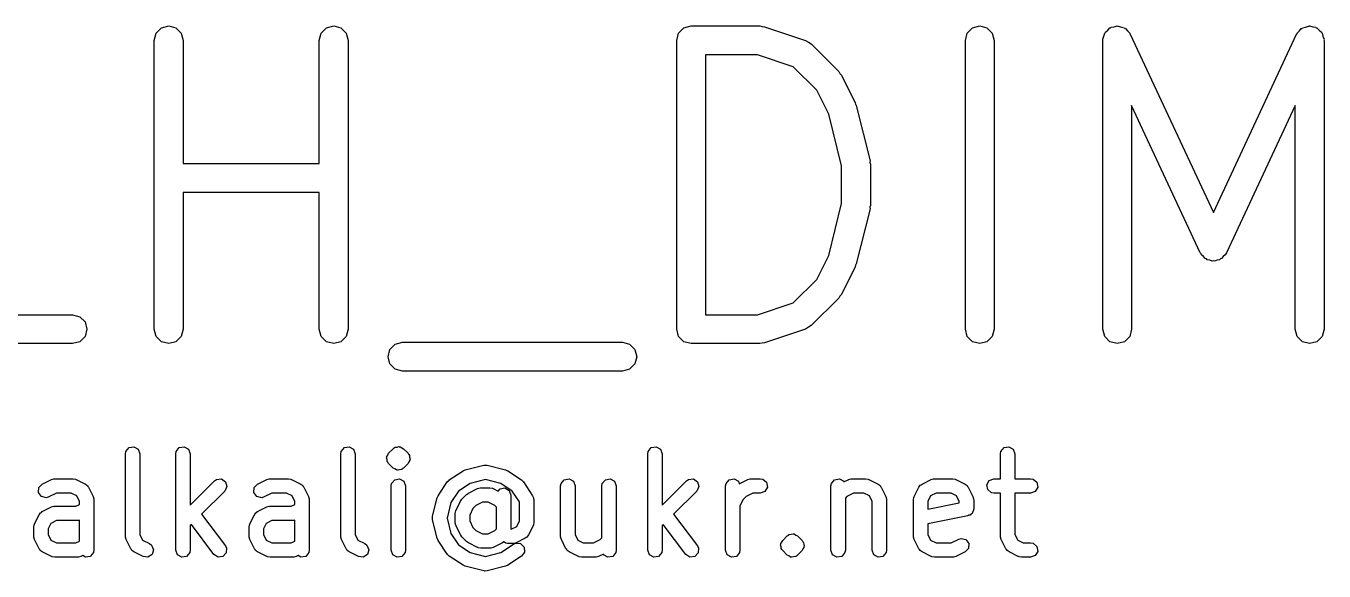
# Model space of a CAD drawing. Extents: x 51 to 223, y -135 to -33.
# Drawn here: x 110.83 to 124.32, y -81.57 to -75.91 of the extents above; entities that cross this region are included whole.
import ezdxf

# ---------------------------------------------------------------- set-up
doc = ezdxf.new("R2010")
doc.units = 0
doc.layers.add('BLACK', color=7, linetype='CONTINUOUS')

msp = doc.modelspace()

# ---------------------------------------------------------------- linework, layer by layer
at = {"layer": 'BLACK', "linetype": 'CONTINUOUS'}
for p, q in [((112.184, -75.9821), (112.239, -75.9272)), ((112.239, -75.9272), (112.314, -75.9071)), ((112.314, -75.9071), (112.389, -75.9272)), ((112.389, -75.9272), (112.444, -75.9821)), ((113.899, -75.9821), (113.954, -75.9272)), ((113.954, -75.9272), (114.029, -75.9071)), ((114.029, -75.9071), (114.104, -75.9272)), ((114.104, -75.9272), (114.158, -75.9821)), ((117.613, -75.9821), (117.668, -75.9272)), ((117.668, -75.9272), (117.743, -75.9071)), ((117.743, -75.9071), (118.457, -75.9071)), ((118.457, -75.9071), (118.48, -75.9134)), ((118.48, -75.9134), (118.505, -75.9148)), ((118.505, -75.9148), (118.933, -76.0577)), ((120.613, -75.9821), (120.668, -75.9272)), ((120.668, -75.9272), (120.743, -75.9071)), ((120.743, -75.9071), (120.818, -75.9272)), ((120.818, -75.9272), (120.873, -75.9821)), ((122.049, -75.9711), (122.073, -75.9502)), ((122.073, -75.9502), (122.096, -75.9272)), ((122.096, -75.9272), (122.103, -75.9255)), ((122.103, -75.9255), (122.108, -75.9212)), ((122.108, -75.9212), (122.14, -75.9156)), ((122.14, -75.9156), (122.171, -75.9071)), ((122.171, -75.9071), (122.178, -75.9089)), ((122.178, -75.9089), (122.184, -75.9077)), ((122.184, -75.9077), (122.215, -75.9188)), ((122.215, -75.9188), (122.246, -75.9272)), ((122.246, -75.9272), (122.251, -75.932)), ((122.251, -75.932), (122.257, -75.9342)), ((122.257, -75.9342), (122.278, -75.9591)), ((124.065, -75.9592), (124.085, -75.9342)), ((124.085, -75.9342), (124.092, -75.932)), ((124.092, -75.932), (124.096, -75.9272)), ((124.096, -75.9272), (124.128, -75.9188)), ((124.128, -75.9188), (124.158, -75.9077)), ((124.158, -75.9077), (124.165, -75.9089)), ((124.165, -75.9089), (124.171, -75.9071)), ((124.171, -75.9071), (124.203, -75.9156)), ((124.203, -75.9156), (124.235, -75.9212)), ((124.235, -75.9212), (124.24, -75.9255)), ((124.24, -75.9255), (124.246, -75.9272)), ((124.246, -75.9272), (124.269, -75.9502)), ((124.269, -75.9502), (124.294, -75.9711)), ((112.164, -76.0571), (112.184, -75.9821)), ((112.164, -79.0571), (112.164, -76.0571)), ((112.444, -75.9821), (112.464, -76.0571)), ((112.464, -76.0571), (112.464, -77.3357)), ((113.879, -76.0571), (113.899, -75.9821)), ((113.879, -77.3357), (113.879, -76.0571)), ((114.158, -75.9821), (114.179, -76.0571)), ((114.179, -76.0571), (114.179, -79.0571)), ((117.593, -76.0571), (117.613, -75.9821)), ((117.593, -79.0571), (117.593, -76.0571)), ((118.933, -76.0577), (118.962, -76.0767)), ((118.962, -76.0767), (118.992, -76.0939)), ((120.593, -76.0571), (120.613, -75.9821)), ((120.593, -79.0571), (120.593, -76.0571)), ((120.873, -75.9821), (120.893, -76.0571)), ((120.893, -76.0571), (120.893, -79.0571)), ((122.021, -76.0571), (122.023, -76.0507)), ((122.021, -79.0571), (122.021, -76.0571)), ((122.022, -76.0441), (122.033, -76.0136)), ((122.023, -76.0507), (122.022, -76.0441)), ((122.033, -76.0136), (122.042, -75.9821)), ((122.042, -75.9821), (122.046, -75.9774)), ((122.046, -75.9774), (122.049, -75.9711)), ((122.278, -75.9591), (122.301, -75.9821)), ((122.301, -75.9821), (122.303, -75.9886)), ((122.303, -75.9886), (122.307, -75.9937)), ((122.307, -75.9937), (123.171, -77.8453)), ((123.171, -77.8453), (124.035, -75.9937)), ((124.035, -75.9937), (124.04, -75.9886)), ((124.04, -75.9886), (124.042, -75.9821)), ((124.042, -75.9821), (124.065, -75.9592)), ((124.294, -75.9711), (124.297, -75.9774)), ((124.297, -75.9774), (124.301, -75.9821)), ((124.301, -75.9821), (124.31, -76.0136)), ((124.31, -76.0136), (124.321, -76.0441)), ((124.321, -76.0441), (124.32, -76.0507)), ((124.32, -76.0507), (124.321, -76.0571)), ((124.321, -76.0571), (124.321, -79.0571)), ((117.893, -76.2071), (117.893, -78.9071)), ((118.433, -76.2071), (117.893, -76.2071)), ((118.805, -76.3311), (118.433, -76.2071)), ((118.992, -76.0939), (119.277, -76.3796)), ((119.048, -76.5746), (118.805, -76.3311)), ((119.277, -76.3796), (119.29, -76.4006)), ((119.29, -76.4006), (119.306, -76.4186)), ((119.306, -76.4186), (119.448, -76.7043)), ((119.173, -76.8238), (119.048, -76.5746)), ((119.448, -76.7043), (119.452, -76.7206)), ((119.452, -76.7206), (119.46, -76.735)), ((119.46, -76.735), (119.603, -77.3065)), ((123.035, -78.2634), (122.321, -76.7333)), ((122.321, -76.7333), (122.321, -79.0571)), ((124.021, -76.7333), (123.307, -78.2634)), ((124.021, -79.0571), (124.021, -76.7333)), ((119.307, -77.3613), (119.173, -76.8238)), ((112.464, -77.3357), (113.879, -77.3357)), ((119.307, -77.753), (119.307, -77.3613)), ((119.603, -77.3065), (119.602, -77.325)), ((119.602, -77.325), (119.607, -77.3429)), ((119.607, -77.3429), (119.607, -77.7714)), ((113.879, -77.6357), (112.464, -77.6357)), ((112.464, -77.6357), (112.464, -79.0571)), ((113.879, -79.0571), (113.879, -77.6357)), ((119.173, -78.2905), (119.307, -77.753)), ((119.603, -77.8078), (119.46, -78.3792)), ((119.607, -77.7714), (119.602, -77.7893)), ((119.602, -77.7893), (119.603, -77.8078)), ((119.048, -78.5397), (119.173, -78.2905)), ((119.46, -78.3792), (119.452, -78.3937)), ((123.044, -78.2736), (123.035, -78.2634)), ((123.049, -78.286), (123.044, -78.2736)), ((123.069, -78.3028), (123.049, -78.286)), ((123.085, -78.3229), (123.069, -78.3028)), ((123.098, -78.3274), (123.085, -78.3229)), ((123.108, -78.3359), (123.098, -78.3274)), ((123.134, -78.3405), (123.108, -78.3359)), ((123.158, -78.3494), (123.134, -78.3405)), ((123.171, -78.3471), (123.158, -78.3494)), ((123.184, -78.3494), (123.171, -78.3471)), ((123.209, -78.3405), (123.184, -78.3494)), ((123.235, -78.3359), (123.209, -78.3405)), ((123.245, -78.3274), (123.235, -78.3359)), ((123.257, -78.3229), (123.245, -78.3274)), ((123.274, -78.3028), (123.257, -78.3229)), ((123.294, -78.286), (123.274, -78.3028)), ((123.299, -78.2736), (123.294, -78.286)), ((123.307, -78.2634), (123.299, -78.2736)), ((119.448, -78.4099), (119.306, -78.6957)), ((119.452, -78.3937), (119.448, -78.4099)), ((118.805, -78.7832), (119.048, -78.5397)), ((118.433, -78.9071), (118.805, -78.7832)), ((119.277, -78.7346), (118.992, -79.0204)), ((119.29, -78.7137), (119.277, -78.7346)), ((119.306, -78.6957), (119.29, -78.7137)), ((110.036, -78.9071), (111.314, -78.9071)), ((111.314, -78.9071), (111.389, -78.9272)), ((117.893, -78.9071), (118.433, -78.9071)), ((111.389, -78.9272), (111.444, -78.9821)), ((111.444, -78.9821), (111.464, -79.0571)), ((111.464, -79.0571), (111.444, -79.1321)), ((112.184, -79.1321), (112.164, -79.0571)), ((112.464, -79.0571), (112.444, -79.1321)), ((113.899, -79.1321), (113.879, -79.0571)), ((114.179, -79.0571), (114.158, -79.1321)), ((117.613, -79.1321), (117.593, -79.0571)), ((118.933, -79.0566), (118.505, -79.1994)), ((118.962, -79.0376), (118.933, -79.0566)), ((118.992, -79.0204), (118.962, -79.0376)), ((120.613, -79.1321), (120.593, -79.0571)), ((120.893, -79.0571), (120.873, -79.1321)), ((122.042, -79.1321), (122.021, -79.0571)), ((122.321, -79.0571), (122.301, -79.1321)), ((124.042, -79.1321), (124.021, -79.0571)), ((124.321, -79.0571), (124.301, -79.1321)), ((111.389, -79.187), (111.314, -79.2071)), ((111.444, -79.1321), (111.389, -79.187)), ((112.239, -79.187), (112.184, -79.1321)), ((112.314, -79.2071), (112.239, -79.187)), ((112.389, -79.187), (112.314, -79.2071)), ((112.444, -79.1321), (112.389, -79.187)), ((113.954, -79.187), (113.899, -79.1321)), ((114.029, -79.2071), (113.954, -79.187)), ((114.104, -79.187), (114.029, -79.2071)), ((114.158, -79.1321), (114.104, -79.187)), ((117.668, -79.187), (117.613, -79.1321)), ((117.743, -79.2071), (117.668, -79.187)), ((120.668, -79.187), (120.613, -79.1321)), ((120.743, -79.2071), (120.668, -79.187)), ((120.818, -79.187), (120.743, -79.2071)), ((120.873, -79.1321), (120.818, -79.187)), ((122.096, -79.187), (122.042, -79.1321)), ((122.171, -79.2071), (122.096, -79.187)), ((122.246, -79.187), (122.171, -79.2071)), ((122.301, -79.1321), (122.246, -79.187)), ((124.096, -79.187), (124.042, -79.1321)), ((124.171, -79.2071), (124.096, -79.187)), ((124.246, -79.187), (124.171, -79.2071)), ((124.301, -79.1321), (124.246, -79.187)), ((111.314, -79.2071), (109.886, -79.2071)), ((114.593, -79.3429), (114.613, -79.2679)), ((114.613, -79.2679), (114.668, -79.213)), ((114.668, -79.213), (114.743, -79.1929)), ((114.743, -79.1929), (117.029, -79.1929)), ((117.029, -79.1929), (117.104, -79.213)), ((117.104, -79.213), (117.158, -79.2679)), ((117.158, -79.2679), (117.179, -79.3429)), ((118.457, -79.2071), (117.743, -79.2071)), ((118.48, -79.2009), (118.457, -79.2071)), ((118.505, -79.1994), (118.48, -79.2009)), ((114.613, -79.4179), (114.593, -79.3429)), ((114.668, -79.4728), (114.613, -79.4179)), ((117.158, -79.4179), (117.104, -79.4728)), ((117.179, -79.3429), (117.158, -79.4179)), ((114.743, -79.4929), (114.668, -79.4728)), ((117.029, -79.4929), (114.743, -79.4929)), ((117.104, -79.4728), (117.029, -79.4929)), ((111.863, -80.3524), (111.868, -80.3267)), ((111.863, -81.2095), (111.863, -80.3524)), ((111.868, -80.3267), (111.901, -80.2874)), ((111.901, -80.2874), (111.951, -80.2785)), ((111.951, -80.2785), (111.996, -80.3042)), ((111.996, -80.3042), (112.013, -80.3524)), ((112.013, -80.3524), (112.013, -81.1918)), ((112.387, -80.3524), (112.391, -80.3267)), ((112.387, -81.3524), (112.387, -80.3524)), ((112.391, -80.3267), (112.424, -80.2874)), ((112.424, -80.2874), (112.475, -80.2785)), ((112.475, -80.2785), (112.519, -80.3042)), ((112.519, -80.3042), (112.537, -80.3524)), ((112.537, -80.3524), (112.537, -80.8856)), ((114.101, -80.3524), (114.106, -80.3267)), ((114.101, -81.2095), (114.101, -80.3524)), ((114.106, -80.3267), (114.139, -80.2874)), ((114.139, -80.2874), (114.189, -80.2785)), ((114.189, -80.2785), (114.234, -80.3042)), ((114.234, -80.3042), (114.251, -80.3524)), ((114.251, -80.3524), (114.251, -81.1918)), ((114.578, -80.3935), (114.581, -80.3873)), ((114.583, -80.4123), (114.578, -80.3935)), ((114.58, -80.3806), (114.591, -80.3646)), ((114.581, -80.3873), (114.58, -80.3806)), ((114.591, -80.3646), (114.599, -80.347)), ((114.599, -80.347), (114.647, -80.2993)), ((114.647, -80.2993), (114.655, -80.2937)), ((114.655, -80.2937), (114.657, -80.2909)), ((114.657, -80.2909), (114.66, -80.2901)), ((114.66, -80.29), (114.662, -80.2874)), ((114.66, -80.2901), (114.66, -80.29)), ((114.662, -80.2874), (114.664, -80.2871)), ((114.664, -80.2871), (114.668, -80.2844)), ((114.668, -80.2844), (114.688, -80.2827)), ((114.688, -80.2827), (114.707, -80.2777)), ((114.707, -80.2777), (114.71, -80.2791)), ((114.71, -80.2791), (114.713, -80.2785)), ((114.713, -80.2785), (114.716, -80.2802)), ((114.716, -80.2802), (114.719, -80.2799)), ((114.719, -80.2799), (114.735, -80.2911)), ((114.735, -80.2911), (114.753, -80.2993)), ((114.753, -80.2993), (114.801, -80.347)), ((114.801, -80.347), (114.806, -80.3551)), ((114.806, -80.3551), (114.809, -80.357)), ((114.809, -80.357), (114.81, -80.3602)), ((114.81, -80.3602), (114.816, -80.3683)), ((114.816, -80.3683), (114.817, -80.3877)), ((114.817, -80.3877), (114.822, -80.4065)), ((117.292, -80.3524), (117.296, -80.3267)), ((117.292, -81.3524), (117.292, -80.3524)), ((117.296, -80.3267), (117.329, -80.2874)), ((117.329, -80.2874), (117.38, -80.2785)), ((117.38, -80.2785), (117.424, -80.3042)), ((117.424, -80.3042), (117.442, -80.3524)), ((117.442, -80.3524), (117.442, -80.8856)), ((120.958, -80.3524), (120.963, -80.3267)), ((120.958, -80.6107), (120.958, -80.3524)), ((120.963, -80.3267), (120.996, -80.2874)), ((120.996, -80.2874), (121.046, -80.2785)), ((121.046, -80.2785), (121.091, -80.3042)), ((121.091, -80.3042), (121.108, -80.3524)), ((121.108, -80.3524), (121.108, -80.6107)), ((114.584, -80.4317), (114.583, -80.4123)), ((114.59, -80.4398), (114.584, -80.4317)), ((114.591, -80.443), (114.59, -80.4398)), ((114.594, -80.4449), (114.591, -80.443)), ((114.599, -80.453), (114.594, -80.4449)), ((114.647, -80.5007), (114.599, -80.453)), ((114.665, -80.5089), (114.647, -80.5007)), ((114.681, -80.5201), (114.665, -80.5089)), ((114.684, -80.5198), (114.681, -80.5201)), ((114.687, -80.5215), (114.684, -80.5198)), ((114.69, -80.5209), (114.687, -80.5215)), ((114.693, -80.5223), (114.69, -80.5209)), ((114.712, -80.5173), (114.693, -80.5223)), ((114.732, -80.5156), (114.712, -80.5173)), ((114.736, -80.5129), (114.732, -80.5156)), ((114.737, -80.5126), (114.736, -80.5129)), ((114.74, -80.51), (114.737, -80.5126)), ((114.743, -80.5091), (114.74, -80.5099)), ((114.74, -80.5099), (114.74, -80.51)), ((114.745, -80.5063), (114.743, -80.5091)), ((114.753, -80.5007), (114.745, -80.5063)), ((114.801, -80.453), (114.753, -80.5007)), ((114.809, -80.4354), (114.801, -80.453)), ((114.82, -80.4194), (114.809, -80.4354)), ((114.822, -80.4065), (114.819, -80.4127)), ((114.819, -80.4127), (114.82, -80.4194)), ((115.23, -80.6233), (115.373, -80.5281)), ((115.373, -80.5281), (115.396, -80.518)), ((115.396, -80.5177), (115.587, -80.4701)), ((115.396, -80.518), (115.396, -80.5177)), ((115.587, -80.4701), (115.613, -80.4683)), ((115.613, -80.4683), (115.617, -80.4707)), ((115.617, -80.4707), (115.623, -80.4701)), ((115.623, -80.4701), (115.813, -80.5177)), ((115.813, -80.5177), (115.836, -80.528)), ((115.836, -80.528), (115.837, -80.5281)), ((115.837, -80.5281), (115.98, -80.6233)), ((110.965, -80.7035), (111, -80.6663)), ((111, -80.6663), (111.095, -80.6186)), ((111.095, -80.6186), (111.12, -80.6112)), ((111.12, -80.6112), (111.124, -80.6122)), ((111.124, -80.6122), (111.129, -80.6107)), ((111.129, -80.6107), (111.319, -80.6107)), ((111.319, -80.6107), (111.345, -80.6152)), ((111.345, -80.6152), (111.348, -80.6181)), ((111.348, -80.6181), (111.353, -80.6186)), ((111.353, -80.6186), (111.448, -80.6663)), ((111.448, -80.6663), (111.469, -80.6818)), ((112.537, -80.8856), (112.79, -80.6327)), ((112.79, -80.6327), (112.811, -80.6177)), ((112.811, -80.6177), (112.862, -80.6133)), ((112.862, -80.6133), (112.904, -80.6427)), ((112.904, -80.6427), (112.918, -80.6923)), ((113.203, -80.7035), (113.238, -80.6663)), ((113.238, -80.6663), (113.333, -80.6186)), ((113.333, -80.6186), (113.358, -80.6112)), ((113.358, -80.6112), (113.362, -80.6122)), ((113.362, -80.6122), (113.367, -80.6107)), ((113.367, -80.6107), (113.557, -80.6107)), ((113.557, -80.6107), (113.583, -80.6152)), ((113.583, -80.6152), (113.586, -80.6181)), ((113.586, -80.6181), (113.591, -80.6186)), ((113.591, -80.6186), (113.686, -80.6663)), ((113.686, -80.6663), (113.707, -80.6818)), ((114.625, -80.6857), (114.63, -80.6601)), ((114.63, -80.6601), (114.662, -80.6208)), ((114.662, -80.6208), (114.713, -80.6119)), ((114.713, -80.6119), (114.757, -80.6375)), ((114.757, -80.6375), (114.775, -80.6857)), ((115.114, -80.787), (115.209, -80.6441)), ((115.209, -80.6441), (115.227, -80.6253)), ((115.227, -80.6253), (115.229, -80.6248)), ((115.229, -80.6248), (115.23, -80.6233)), ((115.445, -80.6601), (115.326, -80.7398)), ((115.605, -80.6202), (115.445, -80.6601)), ((115.764, -80.6601), (115.605, -80.6202)), ((115.884, -80.7398), (115.764, -80.6601)), ((115.98, -80.6233), (115.999, -80.6413)), ((115.999, -80.6413), (115.999, -80.643)), ((115.999, -80.643), (116, -80.6441)), ((116, -80.6441), (116.096, -80.787)), ((116.387, -80.6857), (116.391, -80.6601)), ((116.391, -80.6601), (116.424, -80.6208)), ((116.424, -80.6208), (116.475, -80.6119)), ((116.475, -80.6119), (116.519, -80.6375)), ((116.519, -80.6375), (116.537, -80.6857)), ((116.815, -80.6857), (116.82, -80.6601)), ((116.82, -80.6601), (116.853, -80.6208)), ((116.853, -80.6208), (116.903, -80.6119)), ((116.903, -80.6119), (116.948, -80.6375)), ((116.948, -80.6375), (116.965, -80.6857)), ((117.442, -80.8856), (117.695, -80.6327)), ((117.695, -80.6327), (117.716, -80.6177)), ((117.716, -80.6177), (117.767, -80.6133)), ((117.767, -80.6133), (117.809, -80.6427)), ((117.809, -80.6427), (117.822, -80.6923)), ((118.101, -80.6857), (118.106, -80.6601)), ((118.106, -80.6601), (118.139, -80.6208)), ((118.139, -80.6208), (118.189, -80.6119)), ((118.189, -80.6119), (118.234, -80.6375)), ((118.234, -80.6375), (118.243, -80.6636)), ((118.243, -80.6636), (118.333, -80.6186)), ((118.333, -80.6186), (118.358, -80.6112)), ((118.358, -80.6112), (118.362, -80.6122)), ((118.362, -80.6122), (118.367, -80.6107)), ((118.367, -80.6107), (118.462, -80.6107)), ((118.462, -80.6107), (118.488, -80.6152)), ((118.488, -80.6152), (118.527, -80.6482)), ((118.527, -80.6482), (118.536, -80.6987)), ((119.196, -80.6857), (119.201, -80.6601)), ((119.201, -80.6601), (119.234, -80.6208)), ((119.234, -80.6208), (119.284, -80.6119)), ((119.284, -80.6119), (119.329, -80.6375)), ((119.329, -80.6375), (119.331, -80.6435)), ((119.331, -80.6435), (119.381, -80.6186)), ((119.381, -80.6186), (119.406, -80.6112)), ((119.406, -80.6112), (119.41, -80.6122)), ((119.41, -80.6122), (119.414, -80.6107)), ((119.414, -80.6107), (119.557, -80.6107)), ((119.557, -80.6107), (119.583, -80.6152)), ((119.583, -80.6152), (119.586, -80.6181)), ((119.586, -80.6181), (119.591, -80.6186)), ((119.591, -80.6186), (119.686, -80.6663)), ((119.686, -80.6663), (119.707, -80.6818)), ((120.125, -80.6789), (120.135, -80.6744)), ((120.135, -80.6744), (120.143, -80.6663)), ((120.143, -80.6663), (120.238, -80.6186)), ((120.238, -80.6186), (120.263, -80.6112)), ((120.263, -80.6112), (120.267, -80.6122)), ((120.267, -80.6122), (120.271, -80.6107)), ((120.271, -80.6107), (120.462, -80.6107)), ((120.462, -80.6107), (120.488, -80.6152)), ((120.488, -80.6152), (120.491, -80.6181)), ((120.491, -80.6181), (120.495, -80.6186)), ((120.495, -80.6186), (120.591, -80.6663)), ((120.591, -80.6663), (120.612, -80.6818)), ((120.817, -80.6727), (120.842, -80.6283)), ((120.826, -80.7232), (120.817, -80.6727)), ((120.842, -80.6283), (120.89, -80.6107)), ((120.89, -80.6107), (120.958, -80.6107)), ((121.108, -80.6107), (121.271, -80.6107)), ((121.271, -80.6107), (121.297, -80.6152)), ((121.297, -80.6152), (121.336, -80.6482)), ((121.336, -80.6482), (121.345, -80.6987)), ((110.961, -80.7547), (110.965, -80.7035)), ((110.992, -80.7959), (110.961, -80.7547)), ((111.042, -80.8078), (110.992, -80.7959)), ((111.067, -80.8004), (111.042, -80.8078)), ((111.146, -80.7607), (111.067, -80.8004)), ((111.301, -80.7607), (111.146, -80.7607)), ((111.358, -80.7892), (111.301, -80.7607)), ((111.387, -80.8463), (111.358, -80.7892)), ((111.469, -80.6818), (111.473, -80.6921)), ((111.473, -80.6921), (111.481, -80.6998)), ((111.481, -80.6998), (111.529, -80.795)), ((111.529, -80.795), (111.536, -80.82)), ((112.896, -80.7387), (112.656, -80.9785)), ((112.918, -80.6923), (112.896, -80.7387)), ((113.2, -80.7547), (113.203, -80.7035)), ((113.23, -80.7959), (113.2, -80.7547)), ((113.28, -80.8078), (113.23, -80.7959)), ((113.305, -80.8004), (113.28, -80.8078)), ((113.384, -80.7607), (113.305, -80.8004)), ((113.539, -80.7607), (113.384, -80.7607)), ((113.596, -80.7892), (113.539, -80.7607)), ((113.625, -80.8463), (113.596, -80.7892)), ((113.707, -80.6818), (113.711, -80.6921)), ((113.711, -80.6921), (113.719, -80.6998)), ((113.719, -80.6998), (113.767, -80.795)), ((113.767, -80.795), (113.775, -80.82)), ((114.625, -81.3524), (114.625, -80.6857)), ((114.775, -80.6857), (114.775, -81.3524)), ((115.056, -81.0009), (115.103, -80.8104)), ((115.103, -80.8104), (115.114, -80.7874)), ((115.114, -80.7874), (115.114, -80.787)), ((115.326, -80.7398), (115.246, -80.8594)), ((115.361, -80.8232), (115.409, -80.7755)), ((115.409, -80.7755), (115.427, -80.7627)), ((115.427, -80.7627), (115.428, -80.7615)), ((115.428, -80.7615), (115.524, -80.7139)), ((115.524, -80.7139), (115.549, -80.7064)), ((115.549, -80.7064), (115.553, -80.7075)), ((115.553, -80.7075), (115.557, -80.706)), ((115.557, -80.706), (115.652, -80.706)), ((115.652, -80.706), (115.678, -80.7105)), ((115.678, -80.7105), (115.681, -80.7134)), ((115.681, -80.7134), (115.686, -80.7139)), ((115.686, -80.7139), (115.738, -80.7398)), ((115.738, -80.7398), (115.758, -80.716)), ((115.758, -80.716), (115.808, -80.7071)), ((115.808, -80.7071), (115.853, -80.7327)), ((115.853, -80.7327), (115.87, -80.781)), ((115.87, -80.781), (115.87, -81.1308)), ((115.958, -80.8513), (115.884, -80.7398)), ((116.096, -80.787), (116.106, -80.8108)), ((116.106, -80.8108), (116.105, -80.8199)), ((116.387, -81.2095), (116.387, -80.6857)), ((116.537, -80.6857), (116.537, -81.1918)), ((116.815, -81.2261), (116.815, -80.6857)), ((116.965, -80.6857), (116.965, -81.3524)), ((117.801, -80.7387), (117.561, -80.9785)), ((117.822, -80.6923), (117.801, -80.7387)), ((118.101, -81.3524), (118.101, -80.6857)), ((118.316, -80.795), (118.285, -80.8254)), ((118.384, -80.7607), (118.316, -80.795)), ((118.462, -80.7607), (118.384, -80.7607)), ((118.51, -80.7432), (118.462, -80.7607)), ((118.536, -80.6987), (118.51, -80.7432)), ((119.196, -81.3524), (119.196, -80.6857)), ((119.363, -80.795), (119.346, -80.812)), ((119.432, -80.7607), (119.363, -80.795)), ((119.539, -80.7607), (119.432, -80.7607)), ((119.596, -80.7892), (119.539, -80.7607)), ((119.625, -80.8463), (119.596, -80.7892)), ((119.707, -80.6818), (119.711, -80.6921)), ((119.711, -80.6921), (119.719, -80.6998)), ((119.719, -80.6998), (119.767, -80.795)), ((119.767, -80.795), (119.775, -80.82)), ((120.054, -80.8286), (120.058, -80.8029)), ((120.058, -80.8029), (120.061, -80.7995)), ((120.061, -80.795), (120.109, -80.6998)), ((120.061, -80.7995), (120.061, -80.795)), ((120.109, -80.6998), (120.125, -80.6789)), ((120.232, -80.7892), (120.204, -80.8463)), ((120.289, -80.7607), (120.232, -80.7892)), ((120.444, -80.7607), (120.289, -80.7607)), ((120.501, -80.7892), (120.444, -80.7607)), ((120.53, -80.8463), (120.501, -80.7892)), ((120.612, -80.6818), (120.616, -80.6921)), ((120.616, -80.6921), (120.624, -80.6998)), ((120.624, -80.6998), (120.672, -80.795)), ((120.672, -80.795), (120.679, -80.82)), ((120.865, -80.7562), (120.826, -80.7232)), ((120.89, -80.7607), (120.865, -80.7562)), ((120.958, -80.7607), (120.89, -80.7607)), ((120.958, -81.2095), (120.958, -80.7607)), ((121.271, -80.7607), (121.108, -80.7607)), ((121.108, -80.7607), (121.108, -81.1918)), ((121.32, -80.7432), (121.271, -80.7607)), ((121.345, -80.6987), (121.32, -80.7432)), ((111, -80.952), (111.095, -80.9043)), ((111.095, -80.9043), (111.12, -80.8969)), ((111.12, -80.8969), (111.124, -80.898)), ((111.124, -80.898), (111.129, -80.8964)), ((111.129, -80.8964), (111.349, -80.8964)), ((111.349, -80.8964), (111.387, -80.8775)), ((111.387, -80.8775), (111.387, -80.8463)), ((111.536, -80.82), (111.535, -80.8244)), ((111.535, -80.8244), (111.537, -80.8286)), ((111.537, -80.8286), (111.537, -81.3524)), ((113.238, -80.952), (113.333, -80.9043)), ((113.333, -80.9043), (113.358, -80.8969)), ((113.358, -80.8969), (113.362, -80.898)), ((113.362, -80.898), (113.367, -80.8964)), ((113.367, -80.8964), (113.587, -80.8964)), ((113.587, -80.8964), (113.625, -80.8775)), ((113.625, -80.8775), (113.625, -80.8463)), ((113.775, -80.82), (113.773, -80.8244)), ((113.773, -80.8244), (113.775, -80.8286)), ((113.775, -80.8286), (113.775, -81.3524)), ((115.246, -80.8594), (115.206, -81.019)), ((115.292, -80.9714), (115.296, -80.9458)), ((115.296, -80.9458), (115.299, -80.9423)), ((115.299, -80.9423), (115.3, -80.9379)), ((115.3, -80.9379), (115.347, -80.8426)), ((115.347, -80.8426), (115.361, -80.8246)), ((115.361, -80.8246), (115.361, -80.8232)), ((115.476, -80.9206), (115.442, -80.9891)), ((115.506, -80.8902), (115.476, -80.9206)), ((115.575, -80.856), (115.506, -80.8902)), ((115.635, -80.856), (115.575, -80.856)), ((115.703, -80.8902), (115.635, -80.856)), ((115.72, -80.9073), (115.703, -80.8902)), ((115.72, -81.1308), (115.72, -80.9073)), ((115.958, -81.049), (115.958, -80.8513)), ((116.105, -80.8199), (116.108, -80.8286)), ((116.108, -80.8286), (116.108, -81.0667)), ((118.285, -80.8254), (118.251, -80.8939)), ((118.251, -80.8939), (118.251, -81.3524)), ((119.346, -80.812), (119.346, -81.3524)), ((119.625, -81.3524), (119.625, -80.8463)), ((119.775, -80.82), (119.773, -80.8244)), ((119.773, -80.8244), (119.775, -80.8286)), ((119.775, -80.8286), (119.775, -81.3524)), ((120.054, -81.2095), (120.054, -80.8286)), ((120.204, -80.8463), (120.204, -80.9276)), ((120.204, -80.9276), (120.53, -80.8623)), ((120.53, -80.8623), (120.53, -80.8463)), ((120.68, -80.9238), (120.675, -80.9495)), ((120.679, -80.82), (120.678, -80.8244)), ((120.678, -80.8244), (120.68, -80.8286)), ((120.68, -80.8286), (120.68, -80.9238)), ((110.918, -81.0852), (110.919, -81.0807)), ((110.919, -81.0807), (110.966, -80.9855)), ((110.966, -80.9855), (110.982, -80.9646)), ((110.982, -80.9646), (110.992, -80.9601)), ((110.992, -80.9601), (111, -80.952)), ((111.089, -81.0749), (111.061, -81.132)), ((111.146, -81.0464), (111.089, -81.0749)), ((111.367, -81.0464), (111.146, -81.0464)), ((111.371, -81.0449), (111.367, -81.0464)), ((111.375, -81.0459), (111.371, -81.0449)), ((111.387, -81.0425), (111.375, -81.0459)), ((111.387, -81.2584), (111.387, -81.0425)), ((112.656, -80.9785), (112.903, -81.3074)), ((113.156, -81.0852), (113.157, -81.0807)), ((113.157, -81.0807), (113.204, -80.9855)), ((113.204, -80.9855), (113.22, -80.9646)), ((113.22, -80.9646), (113.23, -80.9601)), ((113.23, -80.9601), (113.238, -80.952)), ((113.327, -81.0749), (113.299, -81.132)), ((113.384, -81.0464), (113.327, -81.0749)), ((113.605, -81.0464), (113.384, -81.0464)), ((113.609, -81.0449), (113.605, -81.0464)), ((113.613, -81.0459), (113.609, -81.0449)), ((113.625, -81.0425), (113.613, -81.0459)), ((113.625, -81.2584), (113.625, -81.0425)), ((115.054, -81.0113), (115.056, -81.0063)), ((115.056, -81.0372), (115.054, -81.0113)), ((115.056, -81.0063), (115.056, -81.0009)), ((115.103, -81.2277), (115.056, -81.0372)), ((115.206, -81.019), (115.246, -81.1787)), ((115.292, -81.0667), (115.292, -80.9714)), ((115.293, -81.0709), (115.292, -81.0667)), ((115.292, -81.0752), (115.293, -81.0709)), ((115.3, -81.1002), (115.292, -81.0752)), ((115.442, -80.9891), (115.442, -81.049)), ((115.442, -81.049), (115.476, -81.1175)), ((115.93, -81.106), (115.958, -81.049)), ((116.108, -81.0667), (116.104, -81.0923)), ((117.561, -80.9785), (117.808, -81.3074)), ((120.619, -80.9974), (120.204, -81.0805)), ((120.204, -81.0805), (120.204, -81.1918)), ((120.63, -80.9909), (120.619, -80.9974)), ((120.642, -80.9888), (120.63, -80.9909)), ((120.651, -80.978), (120.642, -80.9888)), ((120.663, -80.9707), (120.651, -80.978)), ((120.667, -80.959), (120.663, -80.9707)), ((120.675, -80.9495), (120.667, -80.959)), ((110.911, -81.1143), (110.915, -81.0886)), ((110.911, -81.2095), (110.911, -81.1143)), ((110.912, -81.2137), (110.911, -81.2095)), ((110.911, -81.2181), (110.912, -81.2137)), ((110.915, -81.0886), (110.918, -81.0852)), ((111.061, -81.132), (111.061, -81.1918)), ((111.061, -81.1918), (111.089, -81.2489)), ((111.865, -81.2137), (111.863, -81.2095)), ((111.864, -81.2181), (111.865, -81.2137)), ((112.013, -81.1918), (112.042, -81.2489)), ((112.549, -81.0856), (112.537, -81.0977)), ((112.537, -81.0977), (112.537, -81.3524)), ((112.783, -81.3974), (112.549, -81.0856)), ((113.149, -81.1143), (113.153, -81.0886)), ((113.149, -81.2095), (113.149, -81.1143)), ((113.15, -81.2137), (113.149, -81.2095)), ((113.149, -81.2181), (113.15, -81.2137)), ((113.153, -81.0886), (113.156, -81.0852)), ((113.299, -81.132), (113.299, -81.1918)), ((113.299, -81.1918), (113.327, -81.2489)), ((114.103, -81.2137), (114.101, -81.2095)), ((114.102, -81.2181), (114.103, -81.2137)), ((114.251, -81.1918), (114.28, -81.2489)), ((115.246, -81.1787), (115.326, -81.2983)), ((115.347, -81.1954), (115.3, -81.1002)), ((115.348, -81.1966), (115.347, -81.1954)), ((115.361, -81.2149), (115.348, -81.1966)), ((115.409, -81.2626), (115.361, -81.2149)), ((115.476, -81.1175), (115.506, -81.1479)), ((115.506, -81.1479), (115.575, -81.1821)), ((115.575, -81.1821), (115.635, -81.1821)), ((115.635, -81.1821), (115.703, -81.1479)), ((115.703, -81.1479), (115.72, -81.1308)), ((115.87, -81.1308), (115.874, -81.1341)), ((115.874, -81.1341), (115.93, -81.106)), ((116.053, -81.1954), (116.037, -81.2164)), ((116.1, -81.1002), (116.053, -81.1954)), ((116.101, -81.0958), (116.1, -81.1002)), ((116.104, -81.0923), (116.101, -81.0958)), ((116.388, -81.2137), (116.387, -81.2095)), ((116.387, -81.2181), (116.388, -81.2137)), ((116.537, -81.1918), (116.565, -81.2489)), ((117.454, -81.0856), (117.442, -81.0977)), ((117.442, -81.0977), (117.442, -81.3524)), ((117.688, -81.3974), (117.454, -81.0856)), ((118.695, -81.2517), (118.742, -81.2041)), ((118.742, -81.2041), (118.75, -81.1984)), ((118.75, -81.1984), (118.752, -81.1957)), ((118.752, -81.1957), (118.755, -81.1948)), ((118.755, -81.1948), (118.756, -81.1947)), ((118.756, -81.1947), (118.758, -81.1922)), ((118.758, -81.1922), (118.76, -81.1918)), ((118.76, -81.1918), (118.764, -81.1892)), ((118.764, -81.1892), (118.783, -81.1875)), ((118.783, -81.1875), (118.802, -81.1824)), ((118.802, -81.1824), (118.805, -81.1839)), ((118.805, -81.1839), (118.808, -81.1833)), ((118.808, -81.1833), (118.811, -81.185)), ((118.811, -81.185), (118.815, -81.1847)), ((118.815, -81.1847), (118.831, -81.1959)), ((118.831, -81.1959), (118.848, -81.2041)), ((118.848, -81.2041), (118.896, -81.2517)), ((120.055, -81.2137), (120.054, -81.2095)), ((120.054, -81.2181), (120.055, -81.2137)), ((120.204, -81.1918), (120.232, -81.2489)), ((120.96, -81.2137), (120.958, -81.2095)), ((120.959, -81.2181), (120.96, -81.2137)), ((121.108, -81.1918), (121.137, -81.2489)), ((110.919, -81.2431), (110.911, -81.2181)), ((110.966, -81.3383), (110.919, -81.2431)), ((110.974, -81.346), (110.966, -81.3383)), ((110.979, -81.3563), (110.974, -81.346)), ((111.089, -81.2489), (111.146, -81.2774)), ((111.146, -81.2774), (111.349, -81.2774)), ((111.349, -81.2774), (111.387, -81.2584)), ((111.871, -81.2431), (111.864, -81.2181)), ((111.919, -81.3383), (111.871, -81.2431)), ((111.927, -81.346), (111.919, -81.3383)), ((111.931, -81.3563), (111.927, -81.346)), ((112.042, -81.2489), (112.114, -81.2853)), ((112.114, -81.2853), (112.135, -81.3008)), ((112.135, -81.3008), (112.156, -81.3479)), ((112.156, -81.3479), (112.141, -81.3971)), ((112.903, -81.3074), (112.915, -81.3306)), ((112.915, -81.3306), (112.912, -81.3818)), ((113.157, -81.2431), (113.149, -81.2181)), ((113.204, -81.3383), (113.157, -81.2431)), ((113.212, -81.346), (113.204, -81.3383)), ((113.217, -81.3563), (113.212, -81.346)), ((113.327, -81.2489), (113.384, -81.2774)), ((113.384, -81.2774), (113.587, -81.2774)), ((113.587, -81.2774), (113.625, -81.2584)), ((114.109, -81.2431), (114.102, -81.2181)), ((114.157, -81.3383), (114.109, -81.2431)), ((114.165, -81.346), (114.157, -81.3383)), ((114.169, -81.3563), (114.165, -81.346)), ((114.28, -81.2489), (114.353, -81.2853)), ((114.353, -81.2853), (114.374, -81.3008)), ((114.374, -81.3008), (114.394, -81.3479)), ((114.394, -81.3479), (114.379, -81.3971)), ((115.104, -81.2281), (115.103, -81.2277)), ((115.114, -81.2511), (115.104, -81.2281)), ((115.209, -81.394), (115.114, -81.2511)), ((115.326, -81.2983), (115.445, -81.378)), ((115.41, -81.2632), (115.409, -81.2626)), ((115.428, -81.2766), (115.41, -81.2632)), ((115.524, -81.3242), (115.428, -81.2766)), ((115.528, -81.3247), (115.524, -81.3242)), ((115.531, -81.3276), (115.528, -81.3247)), ((115.557, -81.3321), (115.531, -81.3276)), ((115.652, -81.3321), (115.557, -81.3321)), ((115.657, -81.3306), (115.652, -81.3321)), ((115.661, -81.3317), (115.657, -81.3306)), ((115.686, -81.3242), (115.661, -81.3317)), ((115.781, -81.2766), (115.686, -81.3242)), ((115.764, -81.378), (115.896, -81.29)), ((115.782, -81.2754), (115.781, -81.2766)), ((115.796, -81.2656), (115.782, -81.2754)), ((115.805, -81.2695), (115.796, -81.2656)), ((115.817, -81.28), (115.805, -81.2695)), ((115.833, -81.2828), (115.817, -81.28)), ((115.836, -81.2842), (115.833, -81.2828)), ((115.838, -81.2837), (115.836, -81.2842)), ((115.843, -81.2845), (115.838, -81.2837)), ((115.89, -81.2845), (115.843, -81.2845)), ((115.895, -81.283), (115.89, -81.2845)), ((115.899, -81.284), (115.895, -81.283)), ((115.896, -81.29), (115.92, -81.2795)), ((115.924, -81.2766), (115.899, -81.284)), ((115.92, -81.2795), (115.971, -81.2851)), ((116.019, -81.229), (115.924, -81.2766)), ((115.971, -81.2851), (116.007, -81.3222)), ((116.007, -81.3222), (116.01, -81.3734)), ((116.027, -81.2208), (116.019, -81.229)), ((116.037, -81.2164), (116.027, -81.2208)), ((116.395, -81.2431), (116.387, -81.2181)), ((116.442, -81.3383), (116.395, -81.2431)), ((116.451, -81.346), (116.442, -81.3383)), ((116.455, -81.3563), (116.451, -81.346)), ((116.565, -81.2489), (116.622, -81.2774)), ((116.622, -81.2774), (116.73, -81.2774)), ((116.73, -81.2774), (116.798, -81.2431)), ((116.798, -81.2431), (116.815, -81.2261)), ((117.808, -81.3074), (117.819, -81.3306)), ((117.819, -81.3306), (117.817, -81.3818)), ((118.673, -81.2982), (118.676, -81.2921)), ((118.678, -81.317), (118.673, -81.2982)), ((118.675, -81.2853), (118.686, -81.2694)), ((118.676, -81.2921), (118.675, -81.2853)), ((118.68, -81.3365), (118.678, -81.317)), ((118.685, -81.3446), (118.68, -81.3365)), ((118.686, -81.3478), (118.685, -81.3446)), ((118.686, -81.2694), (118.695, -81.2517)), ((118.689, -81.3497), (118.686, -81.3478)), ((118.695, -81.3578), (118.689, -81.3497)), ((118.896, -81.2517), (118.902, -81.2598)), ((118.904, -81.3401), (118.896, -81.3578)), ((118.902, -81.2598), (118.904, -81.2617)), ((118.904, -81.2617), (118.905, -81.265)), ((118.915, -81.3242), (118.904, -81.3401)), ((118.905, -81.265), (118.911, -81.2731)), ((118.911, -81.2731), (118.913, -81.2925)), ((118.913, -81.2925), (118.918, -81.3113)), ((118.918, -81.3113), (118.915, -81.3174)), ((118.915, -81.3174), (118.915, -81.3242)), ((120.061, -81.2431), (120.054, -81.2181)), ((120.109, -81.3383), (120.061, -81.2431)), ((120.117, -81.346), (120.109, -81.3383)), ((120.122, -81.3563), (120.117, -81.346)), ((120.232, -81.2489), (120.289, -81.2774)), ((120.289, -81.2774), (120.444, -81.2774)), ((120.444, -81.2774), (120.524, -81.2377)), ((120.524, -81.2377), (120.549, -81.2303)), ((120.549, -81.2303), (120.598, -81.2422)), ((120.626, -81.3346), (120.591, -81.3718)), ((120.598, -81.2422), (120.629, -81.2834)), ((120.629, -81.2834), (120.626, -81.3346)), ((120.966, -81.2431), (120.959, -81.2181)), ((121.014, -81.3383), (120.966, -81.2431)), ((121.022, -81.346), (121.014, -81.3383)), ((121.026, -81.3563), (121.022, -81.346)), ((121.137, -81.2489), (121.194, -81.2774)), ((121.194, -81.2774), (121.271, -81.2774)), ((121.271, -81.2774), (121.297, -81.2819)), ((121.297, -81.2819), (121.336, -81.3149)), ((121.336, -81.3149), (121.345, -81.3654)), ((111, -81.3718), (110.979, -81.3563)), ((111.095, -81.4195), (111, -81.3718)), ((111.099, -81.42), (111.095, -81.4195)), ((111.103, -81.4229), (111.099, -81.42)), ((111.129, -81.4274), (111.103, -81.4229)), ((111.367, -81.4274), (111.129, -81.4274)), ((111.371, -81.4258), (111.367, -81.4274)), ((111.375, -81.4269), (111.371, -81.4258)), ((111.4, -81.4195), (111.375, -81.4269)), ((111.42, -81.4096), (111.4, -81.4195)), ((111.449, -81.4262), (111.42, -81.4096)), ((111.499, -81.4173), (111.449, -81.4262)), ((111.532, -81.378), (111.499, -81.4173)), ((111.537, -81.3524), (111.532, -81.378)), ((111.952, -81.3718), (111.931, -81.3563)), ((112.047, -81.4195), (111.952, -81.3718)), ((112.098, -81.4253), (112.047, -81.4195)), ((112.141, -81.3971), (112.098, -81.4253)), ((112.404, -81.4006), (112.387, -81.3524)), ((112.449, -81.4262), (112.404, -81.4006)), ((112.499, -81.4173), (112.449, -81.4262)), ((112.532, -81.378), (112.499, -81.4173)), ((112.537, -81.3524), (112.532, -81.378)), ((112.826, -81.4254), (112.783, -81.3974)), ((112.877, -81.4193), (112.826, -81.4254)), ((112.912, -81.3818), (112.877, -81.4193)), ((113.238, -81.3718), (113.217, -81.3563)), ((113.333, -81.4195), (113.238, -81.3718)), ((113.338, -81.42), (113.333, -81.4195)), ((113.341, -81.4229), (113.338, -81.42)), ((113.367, -81.4274), (113.341, -81.4229)), ((113.605, -81.4274), (113.367, -81.4274)), ((113.609, -81.4258), (113.605, -81.4274)), ((113.613, -81.4269), (113.609, -81.4258)), ((113.638, -81.4195), (113.613, -81.4269)), ((113.658, -81.4096), (113.638, -81.4195)), ((113.687, -81.4262), (113.658, -81.4096)), ((113.737, -81.4173), (113.687, -81.4262)), ((113.77, -81.378), (113.737, -81.4173)), ((113.775, -81.3524), (113.77, -81.378)), ((114.19, -81.3718), (114.169, -81.3563)), ((114.286, -81.4195), (114.19, -81.3718)), ((114.336, -81.4253), (114.286, -81.4195)), ((114.379, -81.3971), (114.336, -81.4253)), ((114.643, -81.4006), (114.625, -81.3524)), ((114.687, -81.4262), (114.643, -81.4006)), ((114.737, -81.4173), (114.687, -81.4262)), ((114.77, -81.378), (114.737, -81.4173)), ((114.775, -81.3524), (114.77, -81.378)), ((115.21, -81.3951), (115.209, -81.394)), ((115.211, -81.3968), (115.21, -81.3951)), ((115.23, -81.4148), (115.211, -81.3968)), ((115.373, -81.51), (115.23, -81.4148)), ((115.445, -81.378), (115.605, -81.4179)), ((115.605, -81.4179), (115.764, -81.378)), ((115.98, -81.4148), (115.837, -81.51)), ((116.01, -81.3734), (115.98, -81.4148)), ((116.476, -81.3718), (116.455, -81.3563)), ((116.571, -81.4195), (116.476, -81.3718)), ((116.576, -81.42), (116.571, -81.4195)), ((116.579, -81.4229), (116.576, -81.42)), ((116.605, -81.4274), (116.579, -81.4229)), ((116.748, -81.4274), (116.605, -81.4274)), ((116.752, -81.4258), (116.748, -81.4274)), ((116.756, -81.4269), (116.752, -81.4258)), ((116.781, -81.4195), (116.756, -81.4269)), ((116.831, -81.3946), (116.781, -81.4195)), ((116.833, -81.4006), (116.831, -81.3946)), ((116.877, -81.4262), (116.833, -81.4006)), ((116.928, -81.4173), (116.877, -81.4262)), ((116.961, -81.378), (116.928, -81.4173)), ((116.965, -81.3524), (116.961, -81.378)), ((117.309, -81.4006), (117.292, -81.3524)), ((117.354, -81.4262), (117.309, -81.4006)), ((117.404, -81.4173), (117.354, -81.4262)), ((117.437, -81.378), (117.404, -81.4173)), ((117.442, -81.3524), (117.437, -81.378)), ((117.731, -81.4254), (117.688, -81.3974)), ((117.782, -81.4193), (117.731, -81.4254)), ((117.817, -81.3818), (117.782, -81.4193)), ((118.119, -81.4006), (118.101, -81.3524)), ((118.163, -81.4262), (118.119, -81.4006)), ((118.214, -81.4173), (118.163, -81.4262)), ((118.247, -81.378), (118.214, -81.4173)), ((118.251, -81.3524), (118.247, -81.378)), ((118.742, -81.4054), (118.695, -81.3578)), ((118.76, -81.4136), (118.742, -81.4054)), ((118.776, -81.4248), (118.76, -81.4136)), ((118.779, -81.4245), (118.776, -81.4248)), ((118.782, -81.4262), (118.779, -81.4245)), ((118.786, -81.4256), (118.782, -81.4262)), ((118.789, -81.4271), (118.786, -81.4256)), ((118.808, -81.4221), (118.789, -81.4271)), ((118.827, -81.4204), (118.808, -81.4221)), ((118.831, -81.4177), (118.827, -81.4204)), ((118.833, -81.4173), (118.831, -81.4177)), ((118.835, -81.4148), (118.833, -81.4173)), ((118.838, -81.4138), (118.835, -81.4147)), ((118.835, -81.4147), (118.835, -81.4148)), ((118.84, -81.4111), (118.838, -81.4138)), ((118.848, -81.4054), (118.84, -81.4111)), ((118.896, -81.3578), (118.848, -81.4054)), ((119.214, -81.4006), (119.196, -81.3524)), ((119.258, -81.4262), (119.214, -81.4006)), ((119.309, -81.4173), (119.258, -81.4262)), ((119.342, -81.378), (119.309, -81.4173)), ((119.346, -81.3524), (119.342, -81.378)), ((119.643, -81.4006), (119.625, -81.3524)), ((119.687, -81.4262), (119.643, -81.4006)), ((119.737, -81.4173), (119.687, -81.4262)), ((119.77, -81.378), (119.737, -81.4173)), ((119.775, -81.3524), (119.77, -81.378)), ((120.143, -81.3718), (120.122, -81.3563)), ((120.238, -81.4195), (120.143, -81.3718)), ((120.242, -81.42), (120.238, -81.4195)), ((120.246, -81.4229), (120.242, -81.42)), ((120.271, -81.4274), (120.246, -81.4229)), ((120.462, -81.4274), (120.271, -81.4274)), ((120.466, -81.4258), (120.462, -81.4274)), ((120.47, -81.4269), (120.466, -81.4258)), ((120.495, -81.4195), (120.47, -81.4269)), ((120.591, -81.3718), (120.495, -81.4195)), ((121.047, -81.3718), (121.026, -81.3563)), ((121.143, -81.4195), (121.047, -81.3718)), ((121.147, -81.42), (121.143, -81.4195)), ((121.151, -81.4229), (121.147, -81.42)), ((121.176, -81.4274), (121.151, -81.4229)), ((121.271, -81.4274), (121.176, -81.4274)), ((121.32, -81.4098), (121.271, -81.4274)), ((121.345, -81.3654), (121.32, -81.4098)), ((115.373, -81.5101), (115.373, -81.51)), ((115.396, -81.5204), (115.373, -81.5101)), ((115.587, -81.568), (115.396, -81.5204)), ((115.592, -81.5674), (115.587, -81.568)), ((115.597, -81.5698), (115.592, -81.5674)), ((115.623, -81.568), (115.597, -81.5698)), ((115.813, -81.5204), (115.623, -81.568)), ((115.814, -81.5201), (115.813, -81.5204)), ((115.837, -81.51), (115.814, -81.5201))]:
    msp.add_line(p, q, dxfattribs=at)

doc.saveas('drawing.dxf')
